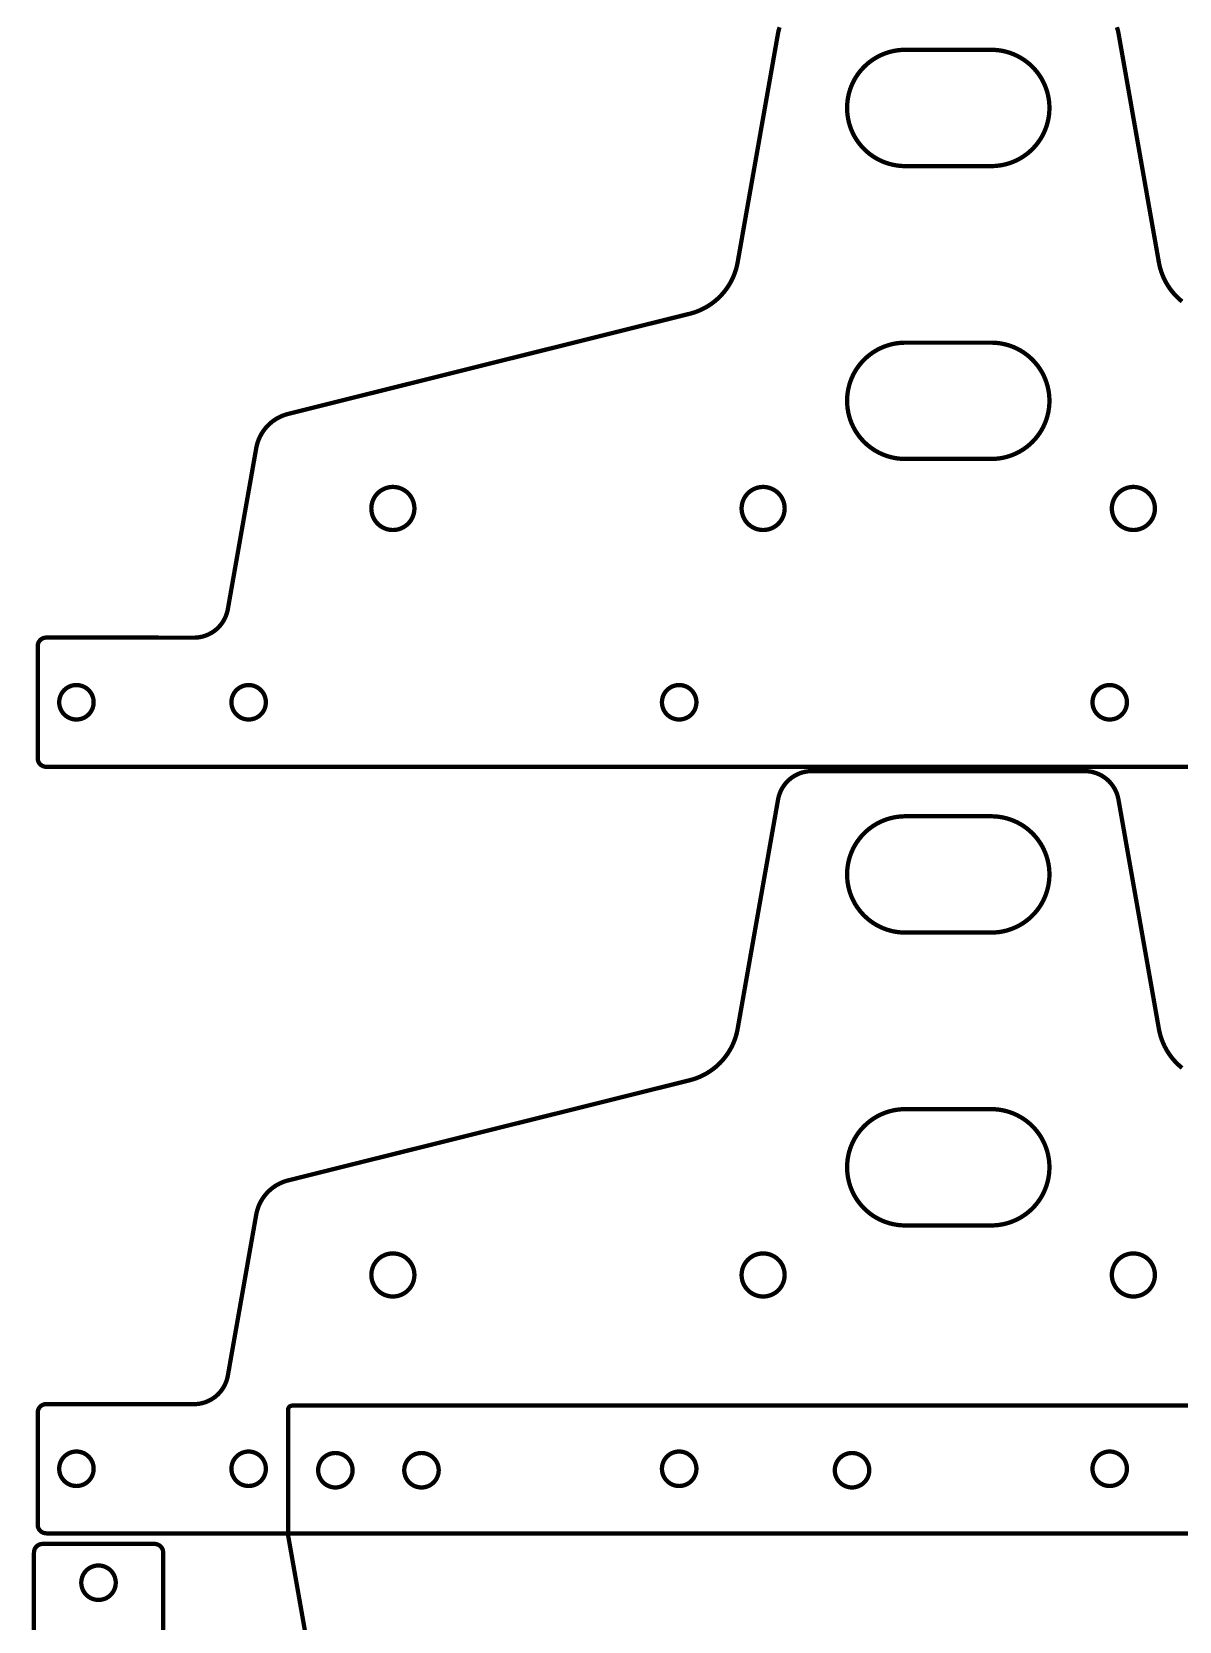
# Model space of a CAD drawing. Extents: x 0 to 1251, y 0 to 2501.
# Drawn here: x 1.4 to 268, y 375.1 to 744.2 of the extents above; entities that cross this region are included whole.
import ezdxf

# ---------------------------------------------------------------- set-up
doc = ezdxf.new("R2010")
doc.units = 0
doc.layers.get('0').update_dxf_attribs({"linetype": 'CONTINUOUS'})

msp = doc.modelspace()

# ---------------------------------------------------------------- linework, layer by layer
at = {"color": 0, "const_width": 1}
for points in [[(4.8181, 573.528), (4.767, 573.528), (4.6137, 573.539), (4.4152, 573.569), (4.2236, 573.618), (4.0399, 573.686), (3.8651, 573.769), (3.7003, 573.871), (3.5464, 573.986), (3.4045, 574.115), (3.2754, 574.257), (3.1603, 574.41), (3.0602, 574.575), (2.976, 574.75), (2.9088, 574.933), (2.8595, 575.125), (2.8293, 575.324), (2.819, 575.478), (2.819, 575.528), (2.819, 601.528), (2.819, 601.578), (2.8287, 601.726), (2.8577, 601.921), (2.9054, 602.11), (2.9712, 602.294), (3.0547, 602.471), (3.1551, 602.639), (3.2721, 602.796), (3.3701, 602.908), (3.4051, 602.943), (3.44, 602.978), (3.5518, 603.076), (3.7098, 603.193), (3.8777, 603.293), (4.0541, 603.376), (4.2379, 603.442), (4.4276, 603.49), (4.622, 603.518), (4.7703, 603.528), (4.8198, 603.528), (39.1033, 603.514), (39.2788, 603.514), (39.8054, 603.544), (40.4981, 603.636), (41.1778, 603.787), (41.8404, 603.996), (42.4825, 604.261), (43.1003, 604.582), (43.6899, 604.957), (44.1132, 605.272), (44.2476, 605.385), (44.3821, 605.497), (44.7657, 605.86), (45.2375, 606.375), (45.6611, 606.928), (46.0344, 607.514), (46.3554, 608.131), (46.6222, 608.774), (46.8328, 609.439), (46.9546, 609.953), (46.985, 610.125), (53.5764, 647.507), (53.6078, 647.685), (53.7276, 648.214), (53.9286, 648.906), (54.1782, 649.579), (54.4751, 650.232), (54.8181, 650.863), (55.2058, 651.467), (55.6372, 652.044), (55.9878, 652.458), (56.111, 652.59), (56.2342, 652.722), (56.6228, 653.101), (57.1681, 653.571), (57.7443, 654), (58.349, 654.386), (58.98, 654.728), (59.6346, 655.025), (60.3104, 655.274), (60.83, 655.429), (61.0053, 655.474), (154.257, 678.724), (154.389, 678.756), (154.781, 678.864), (155.299, 679.024), (155.81, 679.201), (156.313, 679.397), (156.808, 679.61), (157.294, 679.84), (157.772, 680.089), (158.242, 680.353), (158.7, 680.635), (159.149, 680.932), (159.586, 681.246), (160.013, 681.576), (160.428, 681.921), (160.831, 682.282), (161.221, 682.657), (161.506, 682.949), (161.599, 683.047), (161.69, 683.147), (161.961, 683.451), (162.308, 683.867), (162.64, 684.294), (162.956, 684.732), (163.256, 685.181), (163.538, 685.639), (163.803, 686.108), (164.051, 686.585), (164.283, 687.071), (164.497, 687.565), (164.693, 688.067), (164.872, 688.575), (165.032, 689.09), (165.174, 689.613), (165.296, 690.14), (165.376, 690.539), (165.4, 690.674), (174.786, 743.901), (174.817, 744.074), (174.938, 744.588), (175.149, 745.253)], [(253.49, 745.253), (253.7, 744.588), (253.822, 744.074), (253.853, 743.901), (263.237, 690.674), (263.261, 690.539), (263.342, 690.14), (263.465, 689.613), (263.606, 689.09), (263.767, 688.575), (263.944, 688.067), (264.14, 687.565), (264.354, 687.071), (264.586, 686.585), (264.835, 686.108), (265.1, 685.639), (265.383, 685.181), (265.682, 684.732), (265.997, 684.294), (266.329, 683.867), (266.676, 683.451), (266.947, 683.147), (267.04, 683.047), (267.132, 682.949), (267.417, 682.657), (267.807, 682.282), (268.21, 681.921), (268.625, 681.576)], [(4.8181, 395.553), (4.767, 395.553), (4.6137, 395.564), (4.4152, 395.594), (4.2236, 395.643), (4.0399, 395.71), (3.8651, 395.794), (3.7003, 395.894), (3.5464, 396.01), (3.4045, 396.139), (3.2754, 396.281), (3.1603, 396.435), (3.0602, 396.6), (2.976, 396.775), (2.9088, 396.958), (2.8595, 397.15), (2.8293, 397.349), (2.819, 397.501), (2.819, 397.553), (2.819, 423.553), (2.819, 423.603), (2.8287, 423.75), (2.8577, 423.944), (2.9054, 424.135), (2.9712, 424.318), (3.0547, 424.494), (3.1551, 424.662), (3.2721, 424.821), (3.3701, 424.932), (3.4051, 424.967), (3.44, 425.003), (3.5518, 425.1), (3.7098, 425.217), (3.8777, 425.318), (4.0541, 425.401), (4.2379, 425.467), (4.4276, 425.514), (4.622, 425.543), (4.7703, 425.553), (4.8198, 425.553), (39.1033, 425.539), (39.2788, 425.539), (39.8054, 425.569), (40.4981, 425.661), (41.1778, 425.811), (41.8404, 426.021), (42.4825, 426.286), (43.1003, 426.607), (43.6899, 426.982), (44.1132, 427.297), (44.2476, 427.41), (44.3821, 427.522), (44.7657, 427.885), (45.2375, 428.4), (45.6611, 428.951), (46.0344, 429.539), (46.3554, 430.154), (46.6222, 430.797), (46.8328, 431.464), (46.9546, 431.976), (46.985, 432.15), (53.5764, 469.532), (53.6078, 469.71), (53.7276, 470.239), (53.9286, 470.931), (54.1782, 471.604), (54.4751, 472.257), (54.8181, 472.887), (55.2058, 473.492), (55.6372, 474.068), (55.9878, 474.483), (56.111, 474.615), (56.2342, 474.747), (56.6228, 475.125), (57.1681, 475.596), (57.7443, 476.025), (58.349, 476.411), (58.98, 476.753), (59.6346, 477.049), (60.3104, 477.297), (60.83, 477.454), (61.0053, 477.497), (154.257, 500.747), (154.389, 500.781), (154.781, 500.889), (155.299, 501.049), (155.81, 501.226), (156.313, 501.421), (156.808, 501.635), (157.294, 501.865), (157.772, 502.114), (158.242, 502.378), (158.7, 502.66), (159.149, 502.957), (159.586, 503.271), (160.013, 503.601), (160.428, 503.946), (160.831, 504.307), (161.221, 504.682), (161.506, 504.974), (161.599, 505.072), (161.69, 505.171), (161.961, 505.476), (162.308, 505.892), (162.64, 506.319), (162.956, 506.757), (163.256, 507.206), (163.538, 507.664), (163.803, 508.132), (164.051, 508.61), (164.283, 509.096), (164.497, 509.589), (164.693, 510.09), (164.872, 510.6), (165.032, 511.115), (165.174, 511.637), (165.296, 512.165), (165.376, 512.564), (165.4, 512.697), (174.786, 565.926), (174.817, 566.099), (174.938, 566.611), (175.149, 567.278), (175.415, 567.921), (175.736, 568.536), (176.108, 569.122), (176.532, 569.675), (177.004, 570.19), (177.388, 570.553), (177.522, 570.665), (177.656, 570.778), (178.079, 571.093), (178.668, 571.468), (179.286, 571.789), (179.928, 572.054), (180.59, 572.264), (181.269, 572.414), (181.962, 572.506), (182.489, 572.536), (182.664, 572.536), (245.974, 572.536), (246.15, 572.536), (246.675, 572.506), (247.368, 572.414), (248.047, 572.264), (248.71, 572.054), (249.351, 571.789), (249.969, 571.468), (250.558, 571.093), (250.982, 570.778), (251.117, 570.665), (251.25, 570.553), (251.633, 570.19), (252.106, 569.675), (252.529, 569.122), (252.901, 568.536), (253.224, 567.921), (253.49, 567.278), (253.7, 566.611), (253.822, 566.099), (253.853, 565.926), (263.237, 512.697), (263.261, 512.564), (263.342, 512.165), (263.465, 511.637), (263.606, 511.115), (263.767, 510.6), (263.944, 510.09), (264.14, 509.589), (264.354, 509.096), (264.586, 508.61), (264.835, 508.132), (265.1, 507.664), (265.383, 507.206), (265.682, 506.757), (265.997, 506.319), (266.329, 505.892), (266.676, 505.476), (266.947, 505.171), (267.04, 505.072), (267.132, 504.974), (267.417, 504.682), (267.807, 504.307), (268.21, 503.946), (268.625, 503.601)], [(381.819, 573.512), (4.8181, 573.512)], [(68.7215, 351.203), (60.9642, 395.197), (60.9642, 424.197), (60.9642, 424.246), (60.9835, 424.393), (61.0403, 424.581), (61.1321, 424.753), (61.2224, 424.869), (61.2571, 424.904), (61.2917, 424.939), (61.4093, 425.029), (61.5814, 425.121), (61.7681, 425.178), (61.9151, 425.197), (61.9642, 425.197), (438.965, 425.197)], [(381.819, 395.536), (4.8181, 395.536)], [(1.9474, 14.0817), (1.9474, 391.082)], [(1.9638, 391.082), (1.9638, 391.133), (1.9741, 391.287), (2.0045, 391.486), (2.0538, 391.678), (2.1212, 391.861), (2.2054, 392.035), (2.3056, 392.2), (2.4207, 392.354), (2.5498, 392.496), (2.6918, 392.625), (2.8458, 392.74), (3.0106, 392.84), (3.1854, 392.925), (3.3691, 392.992), (3.5608, 393.042), (3.7593, 393.071), (3.9126, 393.082), (3.9638, 393.082), (29.9637, 393.082), (30.0132, 393.082), (30.1615, 393.072), (30.3558, 393.043), (30.5456, 392.996), (30.7293, 392.929), (30.9057, 392.846), (31.0736, 392.746), (31.2315, 392.629), (31.3432, 392.531), (31.3782, 392.496), (31.4132, 392.461), (31.5111, 392.349), (31.6279, 392.19), (31.7283, 392.024), (31.8117, 391.846), (31.8775, 391.662), (31.9251, 391.472), (31.954, 391.278), (31.9637, 391.131), (31.9637, 391.081), (31.9499, 356.797)]]:
    msp.add_lwpolyline(points, dxfattribs=at)
for points in [[(224.319, 740.012), (224.544, 740.012), (225.218, 739.982), (226.107, 739.893), (226.982, 739.747), (227.842, 739.544), (228.682, 739.287), (229.501, 738.978), (230.299, 738.615), (231.069, 738.203), (231.811, 737.742), (232.524, 737.233), (233.201, 736.678), (233.844, 736.079), (234.449, 735.436), (235.014, 734.751), (235.535, 734.026), (235.897, 733.457), (236.01, 733.262), (236.122, 733.067), (236.435, 732.468), (236.801, 731.654), (237.112, 730.824), (237.367, 729.978), (237.565, 729.121), (237.706, 728.257), (237.79, 727.386), (237.819, 726.512), (237.79, 725.639), (237.706, 724.768), (237.565, 723.903), (237.367, 723.046), (237.112, 722.201), (236.801, 721.369), (236.435, 720.556), (236.122, 719.957), (236.01, 719.762), (235.897, 719.567), (235.535, 718.999), (235.014, 718.272), (234.449, 717.588), (233.844, 716.946), (233.201, 716.346), (232.524, 715.79), (231.811, 715.282), (231.069, 714.821), (230.299, 714.408), (229.501, 714.046), (228.682, 713.736), (227.842, 713.479), (226.982, 713.278), (226.107, 713.131), (225.218, 713.042), (224.544, 713.012), (224.319, 713.012), (204.319, 713.012), (204.094, 713.012), (203.419, 713.042), (202.531, 713.131), (201.656, 713.278), (200.797, 713.479), (199.956, 713.736), (199.136, 714.046), (198.339, 714.408), (197.569, 714.821), (196.826, 715.282), (196.115, 715.79), (195.436, 716.346), (194.793, 716.946), (194.189, 717.588), (193.625, 718.272), (193.103, 718.999), (192.74, 719.567), (192.628, 719.762), (192.515, 719.957), (192.204, 720.556), (191.836, 721.369), (191.525, 722.201), (191.271, 723.046), (191.074, 723.903), (190.932, 724.768), (190.847, 725.639), (190.819, 726.512), (190.847, 727.386), (190.932, 728.257), (191.074, 729.121), (191.271, 729.978), (191.525, 730.824), (191.836, 731.654), (192.204, 732.468), (192.515, 733.067), (192.628, 733.262), (192.74, 733.457), (193.103, 734.026), (193.625, 734.751), (194.189, 735.436), (194.793, 736.079), (195.436, 736.678), (196.115, 737.233), (196.826, 737.742), (197.569, 738.203), (198.339, 738.615), (199.136, 738.978), (199.956, 739.287), (200.797, 739.544), (201.656, 739.747), (202.531, 739.893), (203.419, 739.982), (204.094, 740.012), (204.319, 740.012), (224.319, 740.012)], [(224.319, 645.012), (224.544, 645.012), (225.218, 645.042), (226.107, 645.131), (226.982, 645.276), (227.842, 645.479), (228.682, 645.736), (229.501, 646.046), (230.299, 646.408), (231.069, 646.821), (231.811, 647.282), (232.524, 647.79), (233.201, 648.346), (233.844, 648.946), (234.449, 649.588), (235.014, 650.272), (235.535, 650.997), (235.897, 651.567), (236.01, 651.762), (236.122, 651.957), (236.435, 652.556), (236.801, 653.369), (237.112, 654.201), (237.367, 655.046), (237.565, 655.903), (237.706, 656.768), (237.79, 657.639), (237.819, 658.512), (237.79, 659.386), (237.706, 660.257), (237.565, 661.122), (237.367, 661.978), (237.112, 662.824), (236.801, 663.654), (236.435, 664.468), (236.122, 665.067), (236.01, 665.262), (235.897, 665.457), (235.535, 666.026), (235.014, 666.751), (234.449, 667.436), (233.844, 668.079), (233.201, 668.678), (232.524, 669.233), (231.811, 669.742), (231.069, 670.203), (230.299, 670.615), (229.501, 670.978), (228.682, 671.287), (227.842, 671.544), (226.982, 671.747), (226.107, 671.893), (225.218, 671.982), (224.544, 672.012), (224.319, 672.012), (204.319, 672.012), (204.094, 672.012), (203.419, 671.982), (202.531, 671.893), (201.656, 671.747), (200.797, 671.544), (199.956, 671.287), (199.136, 670.978), (198.339, 670.615), (197.569, 670.203), (196.826, 669.742), (196.115, 669.233), (195.436, 668.678), (194.793, 668.079), (194.189, 667.436), (193.625, 666.751), (193.103, 666.026), (192.74, 665.457), (192.628, 665.262), (192.515, 665.067), (192.204, 664.468), (191.836, 663.654), (191.525, 662.824), (191.271, 661.978), (191.074, 661.122), (190.932, 660.257), (190.847, 659.386), (190.819, 658.512), (190.847, 657.639), (190.932, 656.768), (191.074, 655.903), (191.271, 655.046), (191.525, 654.201), (191.836, 653.369), (192.204, 652.556), (192.515, 651.957), (192.628, 651.762), (192.74, 651.567), (193.103, 650.997), (193.625, 650.272), (194.189, 649.588), (194.793, 648.946), (195.436, 648.346), (196.115, 647.79), (196.826, 647.282), (197.569, 646.821), (198.339, 646.408), (199.136, 646.046), (199.956, 645.736), (200.797, 645.479), (201.656, 645.276), (202.531, 645.131), (203.419, 645.042), (204.094, 645.012), (204.319, 645.012), (224.319, 645.012)], [(90.3189, 633.512), (90.3189, 633.385), (90.2932, 633.001), (90.2174, 632.504), (90.0942, 632.025), (89.926, 631.565), (89.7154, 631.129), (89.465, 630.717), (89.1772, 630.332), (88.8544, 629.976), (88.4994, 629.654), (88.1144, 629.365), (87.7022, 629.115), (87.2651, 628.906), (86.8058, 628.736), (86.3267, 628.614), (85.8301, 628.537), (85.4467, 628.512), (85.3189, 628.512), (85.1911, 628.512), (84.8078, 628.537), (84.3113, 628.614), (83.8321, 628.736), (83.3728, 628.906), (82.9357, 629.115), (82.5233, 629.365), (82.1385, 629.654), (81.7835, 629.976), (81.4607, 630.332), (81.1729, 630.717), (80.9224, 631.129), (80.7118, 631.565), (80.5437, 632.025), (80.4206, 632.504), (80.3447, 633.001), (80.3189, 633.385), (80.3189, 633.512), (80.3189, 633.64), (80.3447, 634.024), (80.4206, 634.519), (80.5437, 634.999), (80.7118, 635.458), (80.9224, 635.896), (81.1729, 636.307), (81.4607, 636.693), (81.7835, 637.047), (82.1385, 637.371), (82.5233, 637.658), (82.9357, 637.908), (83.3728, 638.119), (83.8321, 638.287), (84.3113, 638.41), (84.8078, 638.486), (85.1911, 638.512), (85.3189, 638.512), (85.4467, 638.512), (85.8301, 638.486), (86.3267, 638.41), (86.8058, 638.287), (87.2651, 638.119), (87.7022, 637.908), (88.1144, 637.658), (88.4994, 637.371), (88.8544, 637.047), (89.1772, 636.693), (89.465, 636.307), (89.7154, 635.896), (89.926, 635.458), (90.0942, 634.999), (90.2174, 634.519), (90.2932, 634.024), (90.3189, 633.64), (90.3189, 633.512)], [(176.319, 633.512), (176.319, 633.385), (176.293, 633.001), (176.217, 632.504), (176.094, 632.025), (175.926, 631.565), (175.715, 631.129), (175.465, 630.717), (175.178, 630.332), (174.854, 629.976), (174.5, 629.654), (174.114, 629.365), (173.703, 629.115), (173.265, 628.906), (172.806, 628.736), (172.326, 628.614), (171.831, 628.537), (171.447, 628.512), (171.319, 628.512), (171.192, 628.512), (170.808, 628.537), (170.311, 628.614), (169.832, 628.736), (169.372, 628.906), (168.936, 629.115), (168.524, 629.365), (168.139, 629.654), (167.783, 629.976), (167.461, 630.332), (167.172, 630.717), (166.922, 631.129), (166.712, 631.565), (166.543, 632.025), (166.421, 632.504), (166.344, 633.001), (166.319, 633.385), (166.319, 633.512), (166.319, 633.64), (166.344, 634.024), (166.421, 634.519), (166.543, 634.999), (166.712, 635.458), (166.922, 635.896), (167.172, 636.307), (167.461, 636.693), (167.783, 637.047), (168.139, 637.371), (168.524, 637.658), (168.936, 637.908), (169.372, 638.119), (169.832, 638.287), (170.311, 638.41), (170.808, 638.486), (171.192, 638.512), (171.319, 638.512), (171.447, 638.512), (171.831, 638.486), (172.326, 638.41), (172.806, 638.287), (173.265, 638.119), (173.703, 637.908), (174.114, 637.658), (174.5, 637.371), (174.854, 637.047), (175.178, 636.693), (175.465, 636.307), (175.715, 635.896), (175.926, 635.458), (176.094, 634.999), (176.217, 634.519), (176.293, 634.024), (176.319, 633.64), (176.319, 633.512)], [(262.319, 633.512), (262.319, 633.385), (262.293, 633.001), (262.217, 632.504), (262.094, 632.025), (261.926, 631.565), (261.715, 631.129), (261.465, 630.717), (261.178, 630.332), (260.854, 629.976), (260.5, 629.654), (260.114, 629.365), (259.703, 629.115), (259.265, 628.906), (258.806, 628.736), (258.326, 628.614), (257.831, 628.537), (257.447, 628.512), (257.319, 628.512), (257.192, 628.512), (256.808, 628.537), (256.311, 628.614), (255.832, 628.736), (255.372, 628.906), (254.936, 629.115), (254.524, 629.365), (254.139, 629.654), (253.783, 629.976), (253.461, 630.332), (253.172, 630.717), (252.922, 631.129), (252.713, 631.565), (252.543, 632.025), (252.421, 632.504), (252.344, 633.001), (252.319, 633.385), (252.319, 633.512), (252.319, 633.64), (252.344, 634.024), (252.421, 634.519), (252.543, 634.999), (252.713, 635.458), (252.922, 635.896), (253.172, 636.307), (253.461, 636.693), (253.783, 637.047), (254.139, 637.371), (254.524, 637.658), (254.936, 637.908), (255.372, 638.119), (255.832, 638.287), (256.311, 638.41), (256.808, 638.486), (257.192, 638.512), (257.319, 638.512), (257.447, 638.512), (257.831, 638.486), (258.326, 638.41), (258.806, 638.287), (259.265, 638.119), (259.703, 637.908), (260.114, 637.658), (260.5, 637.371), (260.854, 637.047), (261.178, 636.693), (261.465, 636.307), (261.715, 635.896), (261.926, 635.458), (262.094, 634.999), (262.217, 634.519), (262.293, 634.024), (262.319, 633.64), (262.319, 633.512)], [(15.8189, 588.512), (15.8189, 588.41), (15.7983, 588.103), (15.7376, 587.706), (15.6392, 587.322), (15.5046, 586.956), (15.3361, 586.606), (15.1358, 586.275), (14.9056, 585.968), (14.6474, 585.683), (14.3633, 585.425), (14.0554, 585.194), (13.7256, 584.994), (13.3759, 584.826), (13.0084, 584.692), (12.6251, 584.593), (12.2279, 584.532), (11.9212, 584.512), (11.819, 584.512), (11.7167, 584.512), (11.4099, 584.532), (11.0128, 584.593), (10.6294, 584.692), (10.2619, 584.826), (9.9123, 584.994), (9.5825, 585.194), (9.2746, 585.425), (8.9905, 585.683), (8.7323, 585.968), (8.5021, 586.275), (8.3017, 586.606), (8.1333, 586.956), (7.9988, 587.322), (7.9002, 587.706), (7.8396, 588.103), (7.819, 588.41), (7.819, 588.512), (7.819, 588.614), (7.8396, 588.921), (7.9002, 589.318), (7.9988, 589.701), (8.1333, 590.069), (8.3017, 590.418), (8.5021, 590.749), (8.7323, 591.057), (8.9905, 591.34), (9.2746, 591.599), (9.5825, 591.829), (9.9123, 592.029), (10.2619, 592.197), (10.6294, 592.332), (11.0128, 592.431), (11.4099, 592.492), (11.7167, 592.512), (11.819, 592.512), (11.9212, 592.512), (12.2279, 592.492), (12.6251, 592.431), (13.0084, 592.332), (13.3759, 592.197), (13.7256, 592.029), (14.0554, 591.829), (14.3633, 591.599), (14.6474, 591.34), (14.9056, 591.057), (15.1358, 590.749), (15.3361, 590.418), (15.5046, 590.069), (15.6392, 589.701), (15.7376, 589.318), (15.7983, 588.921), (15.8189, 588.614), (15.8189, 588.512)], [(55.8189, 588.512), (55.8189, 588.41), (55.7983, 588.103), (55.7376, 587.706), (55.6392, 587.322), (55.5046, 586.956), (55.3361, 586.606), (55.1358, 586.275), (54.9056, 585.968), (54.6474, 585.683), (54.3633, 585.425), (54.0554, 585.194), (53.7256, 584.994), (53.376, 584.826), (53.0085, 584.692), (52.625, 584.593), (52.2279, 584.532), (51.9211, 584.512), (51.8189, 584.512), (51.7167, 584.512), (51.41, 584.532), (51.0128, 584.593), (50.6294, 584.692), (50.2619, 584.826), (49.9122, 584.994), (49.5825, 585.194), (49.2746, 585.425), (48.9906, 585.683), (48.7324, 585.968), (48.5021, 586.275), (48.3017, 586.606), (48.1332, 586.956), (47.9987, 587.322), (47.9001, 587.706), (47.8396, 588.103), (47.8189, 588.41), (47.8189, 588.512), (47.8189, 588.614), (47.8396, 588.921), (47.9001, 589.318), (47.9987, 589.701), (48.1332, 590.069), (48.3017, 590.418), (48.5021, 590.749), (48.7324, 591.057), (48.9906, 591.34), (49.2746, 591.599), (49.5825, 591.829), (49.9122, 592.029), (50.2619, 592.197), (50.6294, 592.332), (51.0128, 592.431), (51.41, 592.492), (51.7167, 592.512), (51.8189, 592.512), (51.9211, 592.512), (52.2279, 592.492), (52.625, 592.431), (53.0085, 592.332), (53.376, 592.197), (53.7256, 592.029), (54.0554, 591.829), (54.3633, 591.599), (54.6474, 591.34), (54.9056, 591.057), (55.1358, 590.749), (55.3361, 590.418), (55.5046, 590.069), (55.6392, 589.701), (55.7376, 589.318), (55.7983, 588.921), (55.8189, 588.614), (55.8189, 588.512)], [(155.819, 588.512), (155.819, 588.41), (155.799, 588.103), (155.737, 587.706), (155.639, 587.322), (155.504, 586.956), (155.336, 586.606), (155.136, 586.275), (154.906, 585.968), (154.647, 585.683), (154.364, 585.425), (154.056, 585.194), (153.725, 584.994), (153.376, 584.826), (153.008, 584.692), (152.625, 584.593), (152.228, 584.532), (151.921, 584.512), (151.819, 584.512), (151.717, 584.512), (151.41, 584.532), (151.013, 584.593), (150.629, 584.692), (150.263, 584.826), (149.913, 584.994), (149.582, 585.194), (149.275, 585.425), (148.99, 585.683), (148.732, 585.968), (148.501, 586.275), (148.301, 586.606), (148.133, 586.956), (147.999, 587.322), (147.9, 587.706), (147.839, 588.103), (147.819, 588.41), (147.819, 588.512), (147.819, 588.614), (147.839, 588.921), (147.9, 589.318), (147.999, 589.701), (148.133, 590.069), (148.301, 590.418), (148.501, 590.749), (148.732, 591.057), (148.99, 591.34), (149.275, 591.599), (149.582, 591.829), (149.913, 592.029), (150.263, 592.197), (150.629, 592.332), (151.013, 592.431), (151.41, 592.492), (151.717, 592.512), (151.819, 592.512), (151.921, 592.512), (152.228, 592.492), (152.625, 592.431), (153.008, 592.332), (153.376, 592.197), (153.725, 592.029), (154.056, 591.829), (154.364, 591.599), (154.647, 591.34), (154.906, 591.057), (155.136, 590.749), (155.336, 590.418), (155.504, 590.069), (155.639, 589.701), (155.737, 589.318), (155.799, 588.921), (155.819, 588.614), (155.819, 588.512)], [(255.819, 588.512), (255.819, 588.41), (255.799, 588.103), (255.737, 587.706), (255.639, 587.322), (255.504, 586.956), (255.336, 586.606), (255.136, 586.275), (254.906, 585.968), (254.647, 585.683), (254.364, 585.425), (254.056, 585.194), (253.725, 584.994), (253.376, 584.826), (253.008, 584.692), (252.625, 584.593), (252.228, 584.532), (251.921, 584.512), (251.819, 584.512), (251.717, 584.512), (251.41, 584.532), (251.013, 584.593), (250.629, 584.692), (250.263, 584.826), (249.912, 584.994), (249.582, 585.194), (249.275, 585.425), (248.99, 585.683), (248.732, 585.968), (248.501, 586.275), (248.301, 586.606), (248.133, 586.956), (247.999, 587.322), (247.9, 587.706), (247.839, 588.103), (247.819, 588.41), (247.819, 588.512), (247.819, 588.614), (247.839, 588.921), (247.9, 589.318), (247.999, 589.701), (248.133, 590.069), (248.301, 590.418), (248.501, 590.749), (248.732, 591.057), (248.99, 591.34), (249.275, 591.599), (249.582, 591.829), (249.912, 592.029), (250.263, 592.197), (250.629, 592.332), (251.013, 592.431), (251.41, 592.492), (251.717, 592.512), (251.819, 592.512), (251.921, 592.512), (252.228, 592.492), (252.625, 592.431), (253.008, 592.332), (253.376, 592.197), (253.725, 592.029), (254.056, 591.829), (254.364, 591.599), (254.647, 591.34), (254.906, 591.057), (255.136, 590.749), (255.336, 590.418), (255.504, 590.069), (255.639, 589.701), (255.737, 589.318), (255.799, 588.921), (255.819, 588.614), (255.819, 588.512)], [(224.319, 562.036), (224.544, 562.036), (225.218, 562.007), (226.107, 561.918), (226.982, 561.772), (227.842, 561.569), (228.682, 561.313), (229.501, 561.003), (230.299, 560.64), (231.069, 560.228), (231.811, 559.767), (232.524, 559.258), (233.201, 558.703), (233.844, 558.104), (234.449, 557.461), (235.014, 556.776), (235.535, 556.051), (235.897, 555.482), (236.01, 555.286), (236.122, 555.092), (236.435, 554.493), (236.801, 553.679), (237.112, 552.847), (237.367, 552.003), (237.565, 551.146), (237.706, 550.281), (237.79, 549.41), (237.819, 548.536), (237.79, 547.664), (237.706, 546.792), (237.565, 545.928), (237.367, 545.071), (237.112, 544.226), (236.801, 543.394), (236.435, 542.581), (236.122, 541.982), (236.01, 541.786), (235.897, 541.592), (235.535, 541.022), (235.014, 540.297), (234.449, 539.613), (233.844, 538.969), (233.201, 538.371), (232.524, 537.815), (231.811, 537.307), (231.069, 536.846), (230.299, 536.433), (229.501, 536.071), (228.682, 535.761), (227.842, 535.504), (226.982, 535.301), (226.107, 535.156), (225.218, 535.067), (224.544, 535.036), (224.319, 535.036), (204.319, 535.036), (204.094, 535.036), (203.419, 535.067), (202.531, 535.156), (201.656, 535.301), (200.797, 535.504), (199.956, 535.761), (199.136, 536.071), (198.339, 536.433), (197.569, 536.846), (196.826, 537.307), (196.115, 537.815), (195.436, 538.371), (194.793, 538.969), (194.189, 539.613), (193.625, 540.297), (193.103, 541.022), (192.74, 541.592), (192.628, 541.786), (192.515, 541.982), (192.204, 542.581), (191.836, 543.394), (191.525, 544.226), (191.271, 545.071), (191.074, 545.928), (190.932, 546.792), (190.847, 547.664), (190.819, 548.536), (190.847, 549.41), (190.932, 550.281), (191.074, 551.146), (191.271, 552.003), (191.525, 552.847), (191.836, 553.679), (192.204, 554.493), (192.515, 555.092), (192.628, 555.286), (192.74, 555.482), (193.103, 556.051), (193.625, 556.776), (194.189, 557.461), (194.793, 558.104), (195.436, 558.703), (196.115, 559.258), (196.826, 559.767), (197.569, 560.228), (198.339, 560.64), (199.136, 561.003), (199.956, 561.313), (200.797, 561.569), (201.656, 561.772), (202.531, 561.918), (203.419, 562.007), (204.094, 562.036), (204.319, 562.036), (224.319, 562.036)], [(224.319, 467.036), (224.544, 467.036), (225.218, 467.067), (226.107, 467.156), (226.982, 467.301), (227.842, 467.504), (228.682, 467.761), (229.501, 468.071), (230.299, 468.433), (231.069, 468.846), (231.811, 469.307), (232.524, 469.815), (233.201, 470.371), (233.844, 470.969), (234.449, 471.613), (235.014, 472.297), (235.535, 473.022), (235.897, 473.592), (236.01, 473.786), (236.122, 473.982), (236.435, 474.581), (236.801, 475.394), (237.112, 476.226), (237.367, 477.071), (237.565, 477.928), (237.706, 478.792), (237.79, 479.664), (237.819, 480.536), (237.79, 481.41), (237.706, 482.281), (237.565, 483.146), (237.367, 484.003), (237.112, 484.847), (236.801, 485.679), (236.435, 486.493), (236.122, 487.092), (236.01, 487.286), (235.897, 487.482), (235.535, 488.051), (235.014, 488.776), (234.449, 489.461), (233.844, 490.104), (233.201, 490.703), (232.524, 491.258), (231.811, 491.767), (231.069, 492.228), (230.299, 492.64), (229.501, 493.003), (228.682, 493.313), (227.842, 493.569), (226.982, 493.772), (226.107, 493.918), (225.218, 494.007), (224.544, 494.036), (224.319, 494.036), (204.319, 494.036), (204.094, 494.036), (203.419, 494.007), (202.531, 493.918), (201.656, 493.772), (200.797, 493.569), (199.956, 493.313), (199.136, 493.003), (198.339, 492.64), (197.569, 492.228), (196.826, 491.767), (196.115, 491.258), (195.436, 490.703), (194.793, 490.104), (194.189, 489.461), (193.625, 488.776), (193.103, 488.051), (192.74, 487.482), (192.628, 487.286), (192.515, 487.092), (192.204, 486.493), (191.836, 485.679), (191.525, 484.847), (191.271, 484.003), (191.074, 483.146), (190.932, 482.281), (190.847, 481.41), (190.819, 480.536), (190.847, 479.664), (190.932, 478.792), (191.074, 477.928), (191.271, 477.071), (191.525, 476.226), (191.836, 475.394), (192.204, 474.581), (192.515, 473.982), (192.628, 473.786), (192.74, 473.592), (193.103, 473.022), (193.625, 472.297), (194.189, 471.613), (194.793, 470.969), (195.436, 470.371), (196.115, 469.815), (196.826, 469.307), (197.569, 468.846), (198.339, 468.433), (199.136, 468.071), (199.956, 467.761), (200.797, 467.504), (201.656, 467.301), (202.531, 467.156), (203.419, 467.067), (204.094, 467.036), (204.319, 467.036), (224.319, 467.036)], [(90.3189, 455.536), (90.3189, 455.408), (90.2932, 455.025), (90.2174, 454.529), (90.0942, 454.05), (89.926, 453.59), (89.7154, 453.153), (89.465, 452.742), (89.1772, 452.357), (88.8544, 452.001), (88.4994, 451.678), (88.1144, 451.39), (87.7022, 451.14), (87.2651, 450.929), (86.8058, 450.761), (86.3267, 450.639), (85.8301, 450.563), (85.4467, 450.536), (85.3189, 450.536), (85.1911, 450.536), (84.8078, 450.563), (84.3113, 450.639), (83.8321, 450.761), (83.3728, 450.929), (82.9357, 451.14), (82.5233, 451.39), (82.1385, 451.678), (81.7835, 452.001), (81.4607, 452.357), (81.1729, 452.742), (80.9224, 453.153), (80.7118, 453.59), (80.5437, 454.05), (80.4206, 454.529), (80.3447, 455.025), (80.3189, 455.408), (80.3189, 455.536), (80.3189, 455.664), (80.3447, 456.049), (80.4206, 456.544), (80.5437, 457.024), (80.7118, 457.483), (80.9224, 457.919), (81.1729, 458.332), (81.4607, 458.717), (81.7835, 459.072), (82.1385, 459.394), (82.5233, 459.683), (82.9357, 459.933), (83.3728, 460.143), (83.8321, 460.313), (84.3113, 460.435), (84.8078, 460.511), (85.1911, 460.536), (85.3189, 460.536), (85.4467, 460.536), (85.8301, 460.511), (86.3267, 460.435), (86.8058, 460.313), (87.2651, 460.143), (87.7022, 459.933), (88.1144, 459.683), (88.4994, 459.394), (88.8544, 459.072), (89.1772, 458.717), (89.465, 458.332), (89.7154, 457.919), (89.926, 457.483), (90.0942, 457.024), (90.2174, 456.544), (90.2932, 456.049), (90.3189, 455.664), (90.3189, 455.536)], [(176.319, 455.536), (176.319, 455.408), (176.293, 455.025), (176.217, 454.529), (176.094, 454.05), (175.926, 453.59), (175.715, 453.153), (175.465, 452.742), (175.178, 452.357), (174.854, 452.001), (174.5, 451.678), (174.114, 451.39), (173.703, 451.14), (173.265, 450.929), (172.806, 450.761), (172.326, 450.639), (171.831, 450.563), (171.447, 450.536), (171.319, 450.536), (171.192, 450.536), (170.808, 450.563), (170.311, 450.639), (169.832, 450.761), (169.372, 450.929), (168.936, 451.14), (168.524, 451.39), (168.139, 451.678), (167.783, 452.001), (167.461, 452.357), (167.172, 452.742), (166.922, 453.153), (166.712, 453.59), (166.543, 454.05), (166.421, 454.529), (166.344, 455.025), (166.319, 455.408), (166.319, 455.536), (166.319, 455.664), (166.344, 456.049), (166.421, 456.544), (166.543, 457.024), (166.712, 457.483), (166.922, 457.919), (167.172, 458.332), (167.461, 458.717), (167.783, 459.072), (168.139, 459.394), (168.524, 459.683), (168.936, 459.933), (169.372, 460.143), (169.832, 460.313), (170.311, 460.435), (170.808, 460.511), (171.192, 460.536), (171.319, 460.536), (171.447, 460.536), (171.831, 460.511), (172.326, 460.435), (172.806, 460.313), (173.265, 460.143), (173.703, 459.933), (174.114, 459.683), (174.5, 459.394), (174.854, 459.072), (175.178, 458.717), (175.465, 458.332), (175.715, 457.919), (175.926, 457.483), (176.094, 457.024), (176.217, 456.544), (176.293, 456.049), (176.319, 455.664), (176.319, 455.536)], [(262.319, 455.536), (262.319, 455.408), (262.293, 455.025), (262.217, 454.529), (262.094, 454.05), (261.926, 453.59), (261.715, 453.153), (261.465, 452.742), (261.178, 452.357), (260.854, 452.001), (260.5, 451.678), (260.114, 451.39), (259.703, 451.14), (259.265, 450.929), (258.806, 450.761), (258.326, 450.639), (257.831, 450.563), (257.447, 450.536), (257.319, 450.536), (257.192, 450.536), (256.808, 450.563), (256.311, 450.639), (255.832, 450.761), (255.372, 450.929), (254.936, 451.14), (254.524, 451.39), (254.139, 451.678), (253.783, 452.001), (253.461, 452.357), (253.172, 452.742), (252.922, 453.153), (252.713, 453.59), (252.543, 454.05), (252.421, 454.529), (252.344, 455.025), (252.319, 455.408), (252.319, 455.536), (252.319, 455.664), (252.344, 456.049), (252.421, 456.544), (252.543, 457.024), (252.713, 457.483), (252.922, 457.919), (253.172, 458.332), (253.461, 458.717), (253.783, 459.072), (254.139, 459.394), (254.524, 459.683), (254.936, 459.933), (255.372, 460.143), (255.832, 460.313), (256.311, 460.435), (256.808, 460.511), (257.192, 460.536), (257.319, 460.536), (257.447, 460.536), (257.831, 460.511), (258.326, 460.435), (258.806, 460.313), (259.265, 460.143), (259.703, 459.933), (260.114, 459.683), (260.5, 459.394), (260.854, 459.072), (261.178, 458.717), (261.465, 458.332), (261.715, 457.919), (261.926, 457.483), (262.094, 457.024), (262.217, 456.544), (262.293, 456.049), (262.319, 455.664), (262.319, 455.536)], [(15.8189, 410.536), (15.8189, 410.435), (15.7983, 410.128), (15.7376, 409.731), (15.6392, 409.347), (15.5046, 408.979), (15.3361, 408.631), (15.1358, 408.3), (14.9056, 407.992), (14.6474, 407.708), (14.3633, 407.45), (14.0554, 407.219), (13.7256, 407.019), (13.3759, 406.851), (13.0084, 406.717), (12.6251, 406.618), (12.2279, 406.557), (11.9212, 406.536), (11.819, 406.536), (11.7167, 406.536), (11.4099, 406.557), (11.0128, 406.618), (10.6294, 406.717), (10.2619, 406.851), (9.9123, 407.019), (9.5825, 407.219), (9.2746, 407.45), (8.9905, 407.708), (8.7323, 407.992), (8.5021, 408.3), (8.3017, 408.631), (8.1333, 408.979), (7.9988, 409.347), (7.9002, 409.731), (7.8396, 410.128), (7.819, 410.435), (7.819, 410.536), (7.819, 410.639), (7.8396, 410.946), (7.9002, 411.343), (7.9988, 411.726), (8.1333, 412.094), (8.3017, 412.443), (8.5021, 412.774), (8.7323, 413.081), (8.9905, 413.365), (9.2746, 413.624), (9.5825, 413.854), (9.9123, 414.054), (10.2619, 414.222), (10.6294, 414.357), (11.0128, 414.456), (11.4099, 414.517), (11.7167, 414.536), (11.819, 414.536), (11.9212, 414.536), (12.2279, 414.517), (12.6251, 414.456), (13.0084, 414.357), (13.3759, 414.222), (13.7256, 414.054), (14.0554, 413.854), (14.3633, 413.624), (14.6474, 413.365), (14.9056, 413.081), (15.1358, 412.774), (15.3361, 412.443), (15.5046, 412.094), (15.6392, 411.726), (15.7376, 411.343), (15.7983, 410.946), (15.8189, 410.639), (15.8189, 410.536)], [(55.8189, 410.536), (55.8189, 410.435), (55.7983, 410.128), (55.7376, 409.731), (55.6392, 409.347), (55.5046, 408.979), (55.3361, 408.631), (55.1358, 408.3), (54.9056, 407.992), (54.6474, 407.708), (54.3633, 407.45), (54.0554, 407.219), (53.7256, 407.019), (53.376, 406.851), (53.0085, 406.717), (52.625, 406.618), (52.2279, 406.557), (51.9211, 406.536), (51.8189, 406.536), (51.7167, 406.536), (51.41, 406.557), (51.0128, 406.618), (50.6294, 406.717), (50.2619, 406.851), (49.9122, 407.019), (49.5825, 407.219), (49.2746, 407.45), (48.9906, 407.708), (48.7324, 407.992), (48.5021, 408.3), (48.3017, 408.631), (48.1332, 408.979), (47.9987, 409.347), (47.9001, 409.731), (47.8396, 410.128), (47.8189, 410.435), (47.8189, 410.536), (47.8189, 410.639), (47.8396, 410.946), (47.9001, 411.343), (47.9987, 411.726), (48.1332, 412.094), (48.3017, 412.443), (48.5021, 412.774), (48.7324, 413.081), (48.9906, 413.365), (49.2746, 413.624), (49.5825, 413.854), (49.9122, 414.054), (50.2619, 414.222), (50.6294, 414.357), (51.0128, 414.456), (51.41, 414.517), (51.7167, 414.536), (51.8189, 414.536), (51.9211, 414.536), (52.2279, 414.517), (52.625, 414.456), (53.0085, 414.357), (53.376, 414.222), (53.7256, 414.054), (54.0554, 413.854), (54.3633, 413.624), (54.6474, 413.365), (54.9056, 413.081), (55.1358, 412.774), (55.3361, 412.443), (55.5046, 412.094), (55.6392, 411.726), (55.7376, 411.343), (55.7983, 410.946), (55.8189, 410.639), (55.8189, 410.536)], [(75.9642, 410.197), (75.9642, 410.094), (75.9435, 409.789), (75.8829, 409.392), (75.7843, 409.008), (75.6499, 408.64), (75.4814, 408.29), (75.281, 407.961), (75.0507, 407.653), (74.7925, 407.369), (74.5085, 407.111), (74.2006, 406.881), (73.8708, 406.681), (73.5211, 406.511), (73.1536, 406.378), (72.7703, 406.279), (72.3731, 406.218), (72.0664, 406.197), (71.9642, 406.197), (71.8618, 406.197), (71.5551, 406.218), (71.1581, 406.279), (70.7746, 406.378), (70.4072, 406.511), (70.0575, 406.681), (69.7276, 406.881), (69.4197, 407.111), (69.1357, 407.369), (68.8775, 407.653), (68.6472, 407.961), (68.4469, 408.29), (68.2785, 408.64), (68.1439, 409.008), (68.0454, 409.392), (67.9847, 409.789), (67.9642, 410.094), (67.9642, 410.197), (67.9642, 410.3), (67.9847, 410.607), (68.0454, 411.004), (68.1439, 411.386), (68.2785, 411.754), (68.4469, 412.104), (68.6472, 412.433), (68.8775, 412.742), (69.1357, 413.025), (69.4197, 413.283), (69.7276, 413.514), (70.0575, 413.714), (70.4072, 413.883), (70.7746, 414.018), (71.1581, 414.117), (71.5551, 414.176), (71.8618, 414.197), (71.9642, 414.197), (72.0664, 414.197), (72.3731, 414.176), (72.7703, 414.117), (73.1536, 414.018), (73.5211, 413.883), (73.8708, 413.714), (74.2006, 413.514), (74.5085, 413.283), (74.7925, 413.025), (75.0507, 412.742), (75.281, 412.433), (75.4814, 412.104), (75.6499, 411.754), (75.7843, 411.386), (75.8829, 411.004), (75.9435, 410.607), (75.9642, 410.3), (75.9642, 410.197)], [(95.9642, 410.197), (95.9642, 410.094), (95.9435, 409.789), (95.8829, 409.392), (95.7843, 409.008), (95.6499, 408.64), (95.4814, 408.29), (95.281, 407.961), (95.0507, 407.653), (94.7925, 407.369), (94.5085, 407.111), (94.2006, 406.881), (93.8708, 406.681), (93.5211, 406.511), (93.1536, 406.378), (92.7703, 406.279), (92.3731, 406.218), (92.0664, 406.197), (91.9642, 406.197), (91.8618, 406.197), (91.5551, 406.218), (91.1581, 406.279), (90.7746, 406.378), (90.4072, 406.511), (90.0575, 406.681), (89.7276, 406.881), (89.4197, 407.111), (89.1357, 407.369), (88.8775, 407.653), (88.6472, 407.961), (88.4469, 408.29), (88.2785, 408.64), (88.1439, 409.008), (88.0454, 409.392), (87.9847, 409.789), (87.9642, 410.094), (87.9642, 410.197), (87.9642, 410.3), (87.9847, 410.607), (88.0454, 411.004), (88.1439, 411.386), (88.2785, 411.754), (88.4469, 412.104), (88.6472, 412.433), (88.8775, 412.742), (89.1357, 413.025), (89.4197, 413.283), (89.7276, 413.514), (90.0575, 413.714), (90.4072, 413.883), (90.7746, 414.018), (91.1581, 414.117), (91.5551, 414.176), (91.8618, 414.197), (91.9642, 414.197), (92.0664, 414.197), (92.3731, 414.176), (92.7703, 414.117), (93.1536, 414.018), (93.5211, 413.883), (93.8708, 413.714), (94.2006, 413.514), (94.5085, 413.283), (94.7925, 413.025), (95.0507, 412.742), (95.281, 412.433), (95.4814, 412.104), (95.6499, 411.754), (95.7843, 411.386), (95.8829, 411.004), (95.9435, 410.607), (95.9642, 410.3), (95.9642, 410.197)], [(155.819, 410.536), (155.819, 410.435), (155.799, 410.128), (155.737, 409.731), (155.639, 409.347), (155.504, 408.979), (155.336, 408.631), (155.136, 408.3), (154.906, 407.992), (154.647, 407.708), (154.364, 407.45), (154.056, 407.219), (153.725, 407.019), (153.376, 406.851), (153.008, 406.717), (152.625, 406.618), (152.228, 406.557), (151.921, 406.536), (151.819, 406.536), (151.717, 406.536), (151.41, 406.557), (151.013, 406.618), (150.629, 406.717), (150.263, 406.851), (149.913, 407.019), (149.582, 407.219), (149.275, 407.45), (148.99, 407.708), (148.732, 407.992), (148.501, 408.3), (148.301, 408.631), (148.133, 408.979), (147.999, 409.347), (147.9, 409.731), (147.839, 410.128), (147.819, 410.435), (147.819, 410.536), (147.819, 410.639), (147.839, 410.946), (147.9, 411.343), (147.999, 411.726), (148.133, 412.094), (148.301, 412.443), (148.501, 412.774), (148.732, 413.081), (148.99, 413.365), (149.275, 413.624), (149.582, 413.854), (149.913, 414.054), (150.263, 414.222), (150.629, 414.357), (151.013, 414.456), (151.41, 414.517), (151.717, 414.536), (151.819, 414.536), (151.921, 414.536), (152.228, 414.517), (152.625, 414.456), (153.008, 414.357), (153.376, 414.222), (153.725, 414.054), (154.056, 413.854), (154.364, 413.624), (154.647, 413.365), (154.906, 413.081), (155.136, 412.774), (155.336, 412.443), (155.504, 412.094), (155.639, 411.726), (155.737, 411.343), (155.799, 410.946), (155.819, 410.639), (155.819, 410.536)], [(195.964, 410.197), (195.964, 410.094), (195.943, 409.789), (195.883, 409.392), (195.785, 409.008), (195.65, 408.64), (195.482, 408.29), (195.281, 407.961), (195.051, 407.653), (194.793, 407.369), (194.508, 407.111), (194.2, 406.881), (193.871, 406.681), (193.521, 406.511), (193.154, 406.378), (192.771, 406.279), (192.374, 406.218), (192.067, 406.197), (191.964, 406.197), (191.862, 406.197), (191.556, 406.218), (191.158, 406.279), (190.775, 406.378), (190.407, 406.511), (190.057, 406.681), (189.728, 406.881), (189.419, 407.111), (189.136, 407.369), (188.878, 407.653), (188.647, 407.961), (188.447, 408.29), (188.279, 408.64), (188.144, 409.008), (188.046, 409.392), (187.985, 409.789), (187.964, 410.094), (187.964, 410.197), (187.964, 410.3), (187.985, 410.607), (188.046, 411.004), (188.144, 411.386), (188.279, 411.754), (188.447, 412.104), (188.647, 412.433), (188.878, 412.742), (189.136, 413.025), (189.419, 413.283), (189.728, 413.514), (190.057, 413.714), (190.407, 413.883), (190.775, 414.018), (191.158, 414.117), (191.556, 414.176), (191.862, 414.197), (191.964, 414.197), (192.067, 414.197), (192.374, 414.176), (192.771, 414.117), (193.154, 414.018), (193.521, 413.883), (193.871, 413.714), (194.2, 413.514), (194.508, 413.283), (194.793, 413.025), (195.051, 412.742), (195.281, 412.433), (195.482, 412.104), (195.65, 411.754), (195.785, 411.386), (195.883, 411.004), (195.943, 410.607), (195.964, 410.3), (195.964, 410.197)], [(255.819, 410.536), (255.819, 410.435), (255.799, 410.128), (255.737, 409.731), (255.639, 409.347), (255.504, 408.979), (255.336, 408.631), (255.136, 408.3), (254.906, 407.992), (254.647, 407.708), (254.364, 407.45), (254.056, 407.219), (253.725, 407.019), (253.376, 406.851), (253.008, 406.717), (252.625, 406.618), (252.228, 406.557), (251.921, 406.536), (251.819, 406.536), (251.717, 406.536), (251.41, 406.557), (251.013, 406.618), (250.629, 406.717), (250.263, 406.851), (249.912, 407.019), (249.582, 407.219), (249.275, 407.45), (248.99, 407.708), (248.732, 407.992), (248.501, 408.3), (248.301, 408.631), (248.133, 408.979), (247.999, 409.347), (247.9, 409.731), (247.839, 410.128), (247.819, 410.435), (247.819, 410.536), (247.819, 410.639), (247.839, 410.946), (247.9, 411.343), (247.999, 411.726), (248.133, 412.094), (248.301, 412.443), (248.501, 412.774), (248.732, 413.081), (248.99, 413.365), (249.275, 413.624), (249.582, 413.854), (249.912, 414.054), (250.263, 414.222), (250.629, 414.357), (251.013, 414.456), (251.41, 414.517), (251.717, 414.536), (251.819, 414.536), (251.921, 414.536), (252.228, 414.517), (252.625, 414.456), (253.008, 414.357), (253.376, 414.222), (253.725, 414.054), (254.056, 413.854), (254.364, 413.624), (254.647, 413.365), (254.906, 413.081), (255.136, 412.774), (255.336, 412.443), (255.504, 412.094), (255.639, 411.726), (255.737, 411.343), (255.799, 410.946), (255.819, 410.639), (255.819, 410.536)], [(20.9474, 384.082), (20.9474, 383.979), (20.9268, 383.672), (20.8661, 383.275), (20.7676, 382.893), (20.6331, 382.525), (20.4646, 382.175), (20.2643, 381.846), (20.034, 381.537), (19.7758, 381.254), (19.4918, 380.996), (19.1839, 380.765), (18.854, 380.565), (18.5044, 380.396), (18.1369, 380.261), (17.7535, 380.164), (17.3564, 380.103), (17.0496, 380.082), (16.9474, 380.082), (16.8451, 380.082), (16.5385, 380.103), (16.1413, 380.164), (15.7579, 380.261), (15.3904, 380.396), (15.0407, 380.565), (14.711, 380.765), (14.4031, 380.996), (14.119, 381.254), (13.8608, 381.537), (13.6305, 381.846), (13.4302, 382.175), (13.2617, 382.525), (13.1272, 382.893), (13.0287, 383.275), (12.968, 383.672), (12.9474, 383.979), (12.9474, 384.082), (12.9474, 384.185), (12.968, 384.49), (13.0287, 384.888), (13.1272, 385.271), (13.2617, 385.639), (13.4302, 385.989), (13.6305, 386.318), (13.8608, 386.626), (14.119, 386.91), (14.4031, 387.168), (14.711, 387.399), (15.0407, 387.599), (15.3904, 387.768), (15.7579, 387.901), (16.1413, 388), (16.5385, 388.061), (16.8451, 388.082), (16.9474, 388.082), (17.0496, 388.082), (17.3564, 388.061), (17.7535, 388), (18.1369, 387.901), (18.5044, 387.768), (18.854, 387.599), (19.1839, 387.399), (19.4918, 387.168), (19.7758, 386.91), (20.034, 386.626), (20.2643, 386.318), (20.4646, 385.989), (20.6331, 385.639), (20.7676, 385.271), (20.8661, 384.888), (20.9268, 384.49), (20.9474, 384.185), (20.9474, 384.082)]]:
    msp.add_lwpolyline(points, close=True, dxfattribs=at)

doc.saveas('drawing.dxf')
